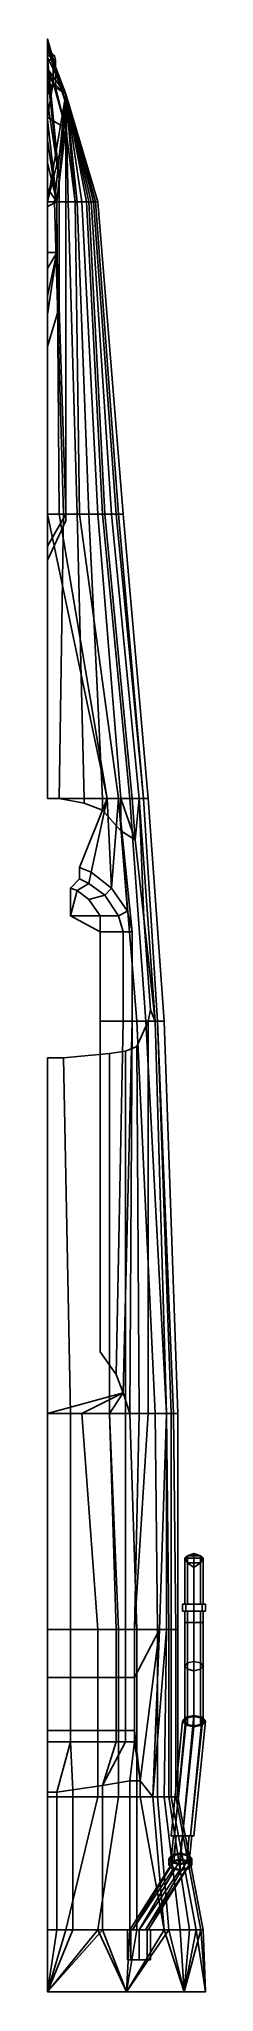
# Model space of a CAD drawing. Extents: x 0 to 0.69, y -3.65 to 4.86.
import ezdxf

# ---------------------------------------------------------------- set-up
doc = ezdxf.new("R2010")
doc.units = 0
doc.layers.add('HULL_HALF', color=2, linetype='CONTINUOUS')

msp = doc.modelspace()

# ---------------------------------------------------------------- linework, layer by layer
at = {"layer": 'HULL_HALF'}
for points in [[(0.08, 4.58, 0.53), (0.08, 4.62, 0.42), (0, 4.83, 0.35), (0, 4.86, 0.53)], [(0.08, 4.58, 0.53), (0.08, 4.58, 0.53), (0, 4.86, 0.53), (0, 4.86, 0.69)], [(0.08, 4.58, 0.53), (0.08, 4.58, 0.53), (0, 4.86, 0.69), (0, 4.85, 0.8)], [(0.08, 4.58, 0.53), (0.08, 4.58, 0.53), (0, 4.85, 0.8), (0, 4.82, 0.97)], [(0.08, 4.62, 0.42), (0.08, 4.62, 0.3), (0, 4.78, 0.18), (0, 4.83, 0.35)], [(0.05, 4.25, 1.48), (0.08, 4.58, 0.53), (0, 4.82, 0.97), (0, 4.78, 1.13)], [(0, 4.805, 0.13), (0, 4.8003, 0.1475), (0.0124, 4.8003, 0.1424), (0, 4.805, 0.13)], [(0, 4.805, 0.13), (0.0124, 4.8003, 0.1424), (0.0175, 4.8003, 0.13), (0, 4.805, 0.13)], [(0, 4.805, 0.13), (0.0175, 4.8003, 0.13), (0.0124, 4.8003, 0.1176), (0, 4.805, 0.13)], [(0, 4.805, 0.13), (0.0124, 4.8003, 0.1176), (0, 4.8003, 0.1125), (0, 4.805, 0.13)], [(0, 4.8003, 0.1475), (0, 4.7875, 0.1603), (0.0214, 4.7875, 0.1514), (0.0124, 4.8003, 0.1424)], [(0.0124, 4.8003, 0.1176), (0.0214, 4.7875, 0.1086), (0, 4.7875, 0.0997), (0, 4.8003, 0.1125)], [(0, 4.7875, 0.1603), (0, 4.77, 0.165), (0.0247, 4.77, 0.1547), (0.0214, 4.7875, 0.1514)], [(0.0214, 4.7875, 0.1086), (0.0247, 4.77, 0.1053), (0, 4.77, 0.095), (0, 4.7875, 0.0997)], [(0, 4.77, 0.165), (0, 4.78, 0.18), (0, 4.78, 0.18), (0, 4.73, 0.165)], [(0, 4.73, 0.165), (0, 4.78, 0.18), (0, 4.78, 0.18), (0.08, 4.62, 0.3)], [(0.05, 4.25, 1.48), (0.05, 4.25, 1.48), (0, 4.78, 1.13), (0, 4.7, 1.31)], [(0.0247, 4.77, 0.1547), (0, 4.77, 0.165), (0, 4.73, 0.165), (0.0247, 4.67, 0.1547)], [(0, 4.77, 0.095), (0.0247, 4.77, 0.1053), (0.0247, 4.67, 0.1053), (0, 4.71, 0.095)], [(0.0124, 4.8003, 0.1424), (0.0214, 4.7875, 0.1514), (0.0303, 4.7875, 0.13), (0.0175, 4.8003, 0.13)], [(0.0175, 4.8003, 0.13), (0.0303, 4.7875, 0.13), (0.0214, 4.7875, 0.1086), (0.0124, 4.8003, 0.1176)], [(0.0214, 4.7875, 0.1514), (0.0247, 4.77, 0.1547), (0.035, 4.77, 0.13), (0.0303, 4.7875, 0.13)], [(0.0303, 4.7875, 0.13), (0.035, 4.77, 0.13), (0.0247, 4.77, 0.1053), (0.0214, 4.7875, 0.1086)], [(0.035, 4.77, 0.13), (0.0247, 4.77, 0.1547), (0.0247, 4.67, 0.1547), (0.035, 4.65, 0.13)], [(0.0247, 4.77, 0.1053), (0.035, 4.77, 0.13), (0.035, 4.65, 0.13), (0.0247, 4.67, 0.1053)], [(0.0247, 4.67, 0.1547), (0, 4.73, 0.165), (0.08, 4.62, 0.3)], [(0.0247, 4.67, 0.1053), (0, 4.7, 0.08), (0, 4.71, 0.095)], [(0, 4.62, 0.01), (0, 4.7, 0.08), (0.0247, 4.67, 0.1053)], [(0.05, 4.25, 1.48), (0.05, 4.25, 1.48), (0, 4.7, 1.31), (0, 4.59, 1.47)], [(0, 4.52, -0.03), (0, 4.62, 0.01), (0.0247, 4.67, 0.1053)], [(0, 4.52, -0.03), (0.0247, 4.67, 0.1053), (0.08, 4.47, 0.1)], [(0, 4.15, 0.38), (0.03, 4.15, 0.38), (0.08, 4.62, 0.42)], [(0.0247, 4.67, 0.1547), (0.08, 4.62, 0.3), (0.035, 4.65, 0.13)], [(0.035, 4.65, 0.13), (0.08, 4.47, 0.1), (0.0247, 4.67, 0.1053)], [(0.03, 4.15, 0.38), (0.09, 4.15, 0.37), (0.08, 4.62, 0.42)], [(0.08, 4.62, 0.3), (0.08, 4.47, 0.1), (0.035, 4.65, 0.13)], [(0.08, 2.79, 0.53), (0.08, 2.76, 0.48), (0.08, 4.62, 0.42), (0.08, 4.58, 0.53)], [(0.09, 4.15, 0.37), (0.13, 4.15, 0.34), (0.08, 4.62, 0.42)], [(0.22, 4.15, 0.2), (0.22, 4.15, 0.11), (0.08, 4.62, 0.3), (0.08, 4.62, 0.42)], [(0.13, 4.15, 0.34), (0.15, 4.15, 0.32), (0.08, 4.62, 0.42)], [(0.15, 4.15, 0.32), (0.18, 4.15, 0.29), (0.08, 4.62, 0.42)], [(0.18, 4.15, 0.29), (0.19, 4.15, 0.27), (0.08, 4.62, 0.42)], [(0.19, 4.15, 0.27), (0.21, 4.15, 0.23), (0.08, 4.62, 0.42)], [(0.21, 4.15, 0.23), (0.22, 4.15, 0.2), (0.08, 4.62, 0.42)], [(0.22, 4.15, 0.11), (0.2, 4.15, 0.03), (0.08, 4.62, 0.3)], [(0.2, 4.15, 0.03), (0.17, 4.15, -0.04), (0.08, 4.62, 0.3)], [(0.17, 4.15, -0.04), (0.12, 4.15, -0.09), (0.08, 4.62, 0.3)], [(0.12, 4.15, -0.09), (0.08, 4.47, 0.1), (0.08, 4.62, 0.3)], [(0.04, 4.15, 1.6), (0.05, 4.25, 1.48), (0, 4.59, 1.47), (0, 4.51, 1.55)], [(0, 4.15, -0.12), (0, 4.52, -0.03), (0.08, 4.47, 0.1)], [(0.05, 3.69, 1.48), (0.08, 2.79, 0.53), (0.08, 4.58, 0.53), (0.05, 4.25, 1.48)], [(0.04, 4.15, 1.6), (0.04, 4.15, 1.6), (0, 4.51, 1.55), (0, 4.42, 1.61)], [(0.04, 4.15, -0.12), (0, 4.15, -0.12), (0.08, 4.47, 0.1)], [(0.12, 4.15, -0.09), (0.04, 4.15, -0.12), (0.08, 4.47, 0.1)], [(0.04, 4.15, 1.6), (0.04, 4.15, 1.6), (0, 4.42, 1.61), (0, 4.32, 1.66)], [(0.04, 4.15, 1.6), (0.04, 4.15, 1.6), (0, 4.32, 1.66), (0, 4.21, 1.7)], [(0.04, 4.15, 1.6), (0.04, 4.15, 1.6), (0, 4.21, 1.7), (0, 4.13, 1.71)], [(0.04, 3.93, 1.6), (0.05, 3.69, 1.48), (0.05, 4.25, 1.48), (0.04, 4.15, 1.6)], [(0.05, 2.79, -0.26), (0, 2.79, -0.26), (0, 4.15, -0.12), (0.04, 4.15, -0.12)], [(0, 2.79, 0.5), (0.07, 2.79, 0.5), (0.03, 4.15, 0.38), (0, 4.15, 0.38)], [(0.04, 3.93, 1.6), (0.04, 4.15, 1.6), (0, 4.13, 1.71), (0, 3.93, 1.71)], [(0.07, 2.79, 0.5), (0.13, 2.79, 0.48), (0.09, 4.15, 0.37), (0.03, 4.15, 0.38)], [(0.14, 2.79, -0.23), (0.05, 2.79, -0.26), (0.04, 4.15, -0.12), (0.12, 4.15, -0.09)], [(0.13, 2.79, 0.48), (0.18, 2.79, 0.45), (0.13, 4.15, 0.34), (0.09, 4.15, 0.37)], [(0.24, 2.79, -0.15), (0.14, 2.79, -0.23), (0.12, 4.15, -0.09), (0.17, 4.15, -0.04)], [(0.18, 2.79, 0.45), (0.22, 2.79, 0.42), (0.15, 4.15, 0.32), (0.13, 4.15, 0.34)], [(0.22, 2.79, 0.42), (0.25, 2.79, 0.38), (0.18, 4.15, 0.29), (0.15, 4.15, 0.32)], [(0.3, 2.79, -0.04), (0.24, 2.79, -0.15), (0.17, 4.15, -0.04), (0.2, 4.15, 0.03)], [(0.25, 2.79, 0.38), (0.28, 2.79, 0.32), (0.19, 4.15, 0.27), (0.18, 4.15, 0.29)], [(0.28, 2.79, 0.32), (0.31, 2.79, 0.24), (0.21, 4.15, 0.23), (0.19, 4.15, 0.27)], [(0.33, 2.79, 0.09), (0.3, 2.79, -0.04), (0.2, 4.15, 0.03), (0.22, 4.15, 0.11)], [(0.31, 2.79, 0.24), (0.33, 2.79, 0.15), (0.22, 4.15, 0.2), (0.21, 4.15, 0.23)], [(0.33, 2.79, 0.15), (0.33, 2.79, 0.09), (0.22, 4.15, 0.11), (0.22, 4.15, 0.2)], [(0, 3.66, 1.61), (0, 3.52, 1.47), (0.05, 3.69, 1.48), (0.04, 3.93, 1.6)], [(0, 3.74, 1.66), (0, 3.66, 1.61), (0.04, 3.93, 1.6)], [(0, 3.86, 1.7), (0, 3.74, 1.66), (0.04, 3.93, 1.6)], [(0, 3.93, 1.71), (0, 3.86, 1.7), (0.04, 3.93, 1.6)], [(0, 3.52, 1.47), (0, 2.65, 0.55), (0.08, 2.79, 0.53), (0.05, 3.69, 1.48)], [(0.26, 1.55, -0.37), (0.26, 1.55, -0.37), (0, 2.79, -0.26), (0.05, 2.79, -0.26)], [(0, 1.55, 0.62), (0.05, 1.55, 0.62), (0.07, 2.79, 0.5), (0, 2.79, 0.5)], [(0, 2.65, 0.55), (0, 2.5889, 0.5195), (0.08, 2.76, 0.48), (0.08, 2.79, 0.53)], [(0.31, 1.55, -0.31), (0.26, 1.55, -0.37), (0.05, 2.79, -0.26), (0.14, 2.79, -0.23)], [(0.05, 1.55, 0.62), (0.16, 1.55, 0.59), (0.13, 2.79, 0.48), (0.07, 2.79, 0.5)], [(0.16, 1.55, 0.59), (0.24, 1.55, 0.55), (0.18, 2.79, 0.45), (0.13, 2.79, 0.48)], [(0.36, 1.55, -0.22), (0.31, 1.55, -0.31), (0.14, 2.79, -0.23), (0.24, 2.79, -0.15)], [(0.24, 1.55, 0.55), (0.32, 1.55, 0.47), (0.22, 2.79, 0.42), (0.18, 2.79, 0.45)], [(0.32, 1.55, 0.47), (0.37, 1.55, 0.4), (0.25, 2.79, 0.38), (0.22, 2.79, 0.42)], [(0.42, 1.55, -0.08), (0.36, 1.55, -0.22), (0.24, 2.79, -0.15), (0.3, 2.79, -0.04)], [(0.37, 1.55, 0.4), (0.4, 1.55, 0.34), (0.28, 2.79, 0.32), (0.25, 2.79, 0.38)], [(0.4, 1.55, 0.34), (0.42, 1.55, 0.27), (0.31, 2.79, 0.24), (0.28, 2.79, 0.32)], [(0.44, 1.55, 0.05), (0.42, 1.55, -0.08), (0.3, 2.79, -0.04), (0.33, 2.79, 0.09)], [(0.42, 1.55, 0.27), (0.44, 1.55, 0.16), (0.33, 2.79, 0.15), (0.31, 2.79, 0.24)], [(0.44, 1.55, 0.16), (0.44, 1.55, 0.05), (0.33, 2.79, 0.09), (0.33, 2.79, 0.15)], [(0.05, 1.55, 0.62), (0.16, 1.53, 0.59), (0.16, 1.55, 0.59), (0.05, 1.55, 0.62)], [(0.19, 1.23, -0.41), (0.14, 1.25, -0.41), (0.26, 1.55, -0.37), (0.19, 1.23, -0.41)], [(0.16, 1.53, 0.59), (0.24, 1.5, 0.55), (0.24, 1.55, 0.55), (0.16, 1.55, 0.59)], [(0.28, 1.16, -0.41), (0.19, 1.23, -0.41), (0.26, 1.55, -0.37), (0.28, 1.16, -0.41)], [(0.24, 1.5, 0.55), (0.32, 1.41, 0.47), (0.32, 1.55, 0.47), (0.24, 1.55, 0.55)], [(0.31, 1.55, -0.31), (0.28, 1.16, -0.41), (0.26, 1.55, -0.37), (0.31, 1.55, -0.31)], [(0.31, 1.55, -0.31), (0.35, 1.06, -0.41), (0.28, 1.16, -0.41), (0.31, 1.55, -0.31)], [(0.43, 0.58, -0.22), (0.39, 0.58, -0.35), (0.31, 1.55, -0.31), (0.36, 1.55, -0.22)], [(0.39, 0.58, -0.35), (0.37, 0.58, -0.41), (0.37, 0.97, -0.41), (0.31, 1.55, -0.31)], [(0.31, 1.55, -0.31), (0.37, 0.97, -0.41), (0.35, 1.06, -0.41), (0.31, 1.55, -0.31)], [(0.32, 1.55, 0.47), (0.3829, 1.37, 0.4538), (0.37, 1.55, 0.4), (0.32, 1.55, 0.47)], [(0.32, 1.41, 0.47), (0.3829, 1.37, 0.4538), (0.32, 1.55, 0.47), (0.32, 1.41, 0.47)], [(0.48, 0.58, -0.09), (0.43, 0.58, -0.22), (0.36, 1.55, -0.22), (0.42, 1.55, -0.08)], [(0.37, 1.55, 0.4), (0.3829, 1.37, 0.4538), (0.4, 1.55, 0.34), (0.37, 1.55, 0.4)], [(0.3829, 1.37, 0.4538), (0.4204, 1.03, 0.46), (0.4, 1.55, 0.34)], [(0.47, 0.58, 0.49), (0.48, 0.58, 0.41), (0.42, 1.55, 0.27), (0.4, 1.55, 0.34)], [(0.4204, 1.03, 0.46), (0.47, 0.58, 0.49), (0.4, 1.55, 0.34)], [(0.51, 0.58, 0.05), (0.48, 0.58, -0.09), (0.42, 1.55, -0.08), (0.44, 1.55, 0.05)], [(0.48, 0.58, 0.41), (0.51, 0.58, 0.2), (0.44, 1.55, 0.16), (0.42, 1.55, 0.27)], [(0.51, 0.58, 0.2), (0.51, 0.58, 0.05), (0.44, 1.55, 0.05), (0.44, 1.55, 0.16)], [(0.18, 1.18, -0.64), (0.13, 1.15, -0.78), (0.1, 1.16, -0.78), (0.14, 1.2, -0.64)], [(0.19, 1.23, -0.41), (0.18, 1.18, -0.64), (0.14, 1.2, -0.64), (0.14, 1.25, -0.41)], [(0.28, 1.16, -0.41), (0.25, 1.13, -0.64), (0.18, 1.18, -0.64), (0.19, 1.23, -0.41)], [(0.13, 1.15, -0.78), (0.1, 1.04, -0.78), (0.1, 1.16, -0.78)], [(0.23, 1.04, -0.78), (0.1, 1.04, -0.78), (0.13, 1.15, -0.78), (0.18, 1.11, -0.78)], [(0.25, 1.13, -0.64), (0.18, 1.11, -0.78), (0.13, 1.15, -0.78), (0.18, 1.18, -0.64)], [(0.31, 1.04, -0.64), (0.23, 1.04, -0.78), (0.18, 1.11, -0.78), (0.25, 1.13, -0.64)], [(0.35, 1.06, -0.41), (0.31, 1.04, -0.64), (0.25, 1.13, -0.64), (0.28, 1.16, -0.41)], [(0.23, 0.97, -0.78), (0.1, 1.04, -0.78), (0.1, 1.04, -0.78), (0.23, 1.04, -0.78)], [(0.33, 0.97, -0.64), (0.23, 0.97, -0.78), (0.23, 1.04, -0.78), (0.31, 1.04, -0.64)], [(0.37, 0.97, -0.41), (0.33, 0.97, -0.64), (0.31, 1.04, -0.64), (0.35, 1.06, -0.41)], [(0.4503, 0.63, 0.62), (0.47, 0.58, 0.49), (0.4204, 1.03, 0.46)], [(0.33, 0.58, -0.64), (0.23, 0.58, -0.78), (0.23, 0.97, -0.78), (0.33, 0.97, -0.64)], [(0.37, 0.58, -0.41), (0.33, 0.58, -0.64), (0.33, 0.97, -0.64), (0.37, 0.97, -0.41)], [(0.4397, 0.58, 0.69), (0.47, 0.58, 0.49), (0.4503, 0.63, 0.62)], [(0.3, -0.96, -0.65), (0.23, -0.86, -0.78), (0.23, 0.58, -0.78), (0.33, 0.58, -0.64)], [(0.33, -1.04, -0.52), (0.3, -0.96, -0.65), (0.33, 0.58, -0.64), (0.37, 0.58, -0.41)], [(0.37, 0.58, -0.41), (0.36, -1.13, -0.47), (0.36, -1.13, -0.47), (0.33, -1.04, -0.52)], [(0.47, -1.13, -0.35), (0.36, -1.13, -0.47), (0.37, 0.58, -0.41), (0.39, 0.58, -0.35)], [(0.4, -1.13, 0.97), (0.44, -1.13, 0.85), (0.4397, 0.58, 0.69), (0.39, 0.47, 0.92)], [(0.52, -1.13, -0.22), (0.47, -1.13, -0.35), (0.39, 0.58, -0.35), (0.43, 0.58, -0.22)], [(0.55, -1.13, -0.09), (0.52, -1.13, -0.22), (0.43, 0.58, -0.22), (0.48, 0.58, -0.09)], [(0.44, -1.13, 0.85), (0.52, -1.13, 0.49), (0.47, 0.58, 0.49), (0.4397, 0.58, 0.69)], [(0.52, -1.13, 0.49), (0.54, -1.13, 0.41), (0.48, 0.58, 0.41), (0.47, 0.58, 0.49)], [(0.54, -1.13, 0.41), (0.57, -1.13, 0.23), (0.51, 0.58, 0.2), (0.48, 0.58, 0.41)], [(0.57, -1.13, 0.08), (0.55, -1.13, -0.09), (0.48, 0.58, -0.09), (0.51, 0.58, 0.05)], [(0.57, -1.13, 0.23), (0.57, -1.13, 0.08), (0.51, 0.58, 0.05), (0.51, 0.58, 0.2)], [(0.1, -1.13, 1.07), (0.27, -1.13, 1.05), (0.27, 0.44, 0.99), (0.07, 0.42, 1.02)], [(0.27, -1.13, 1.05), (0.34, -1.13, 1.03), (0.34, 0.45, 0.97), (0.27, 0.44, 0.99)], [(0.34, -1.13, 1.03), (0.4, -1.13, 0.97), (0.39, 0.47, 0.92), (0.34, 0.45, 0.97)], [(0, -1.13, 1.07), (0.1, -1.13, 1.07), (0.07, 0.42, 1.02), (0, 0.42, 1.02)], [(0.15, -1.13, -0.52), (0, -1.13, -0.52), (0, -1.13, -0.52), (0.33, -1.04, -0.52)], [(0.27, -1.13, -0.5), (0.15, -1.13, -0.52), (0.15, -1.13, -0.52), (0.33, -1.04, -0.52)], [(0.36, -1.13, -0.47), (0.27, -1.13, -0.5), (0.27, -1.13, -0.5), (0.33, -1.04, -0.52)], [(0.22, -2.07, -0.55), (0, -2.07, -0.55), (0, -1.13, -0.52), (0.15, -1.13, -0.52)], [(0, -2.07, 1.13), (0.1, -2.07, 1.13), (0.1, -1.13, 1.07), (0, -1.13, 1.07)], [(0.1, -2.07, 1.13), (0.3, -2.07, 1.1), (0.27, -1.13, 1.05), (0.1, -1.13, 1.07)], [(0.31, -2.07, -0.52), (0.22, -2.07, -0.55), (0.15, -1.13, -0.52), (0.27, -1.13, -0.5)], [(0.39, -2.07, -0.47), (0.31, -2.07, -0.52), (0.27, -1.13, -0.5), (0.36, -1.13, -0.47)], [(0.3, -2.07, 1.1), (0.34, -2.07, 1.08), (0.34, -1.13, 1.03), (0.27, -1.13, 1.05)], [(0.34, -2.07, 1.08), (0.38, -2.07, 1.04), (0.4, -1.13, 0.97), (0.34, -1.13, 1.03)], [(0.48, -2.07, -0.35), (0.39, -2.07, -0.47), (0.36, -1.13, -0.47), (0.47, -1.13, -0.35)], [(0.38, -2.07, 1.04), (0.49, -2.07, 0.59), (0.52, -1.13, 0.49), (0.44, -1.13, 0.85)], [(0.38, -2.07, 1.04), (0.38, -2.07, 1.04), (0.44, -1.13, 0.85), (0.4, -1.13, 0.97)], [(0.53, -2.07, -0.22), (0.48, -2.07, -0.35), (0.47, -1.13, -0.35), (0.52, -1.13, -0.22)], [(0.49, -2.07, 0.59), (0.52, -2.07, 0.49), (0.52, -1.13, 0.49)], [(0.56, -2.07, -0.09), (0.53, -2.07, -0.22), (0.52, -1.13, -0.22), (0.55, -1.13, -0.09)], [(0.52, -2.07, 0.49), (0.54, -2.07, 0.41), (0.54, -1.13, 0.41), (0.52, -1.13, 0.49)], [(0.54, -2.07, 0.41), (0.57, -2.07, 0.25), (0.57, -1.13, 0.23), (0.54, -1.13, 0.41)], [(0.57, -2.07, 0.08), (0.56, -2.07, -0.09), (0.55, -1.13, -0.09), (0.57, -1.13, 0.08)], [(0.57, -2.07, 0.25), (0.57, -2.07, 0.08), (0.57, -1.13, 0.08), (0.57, -1.13, 0.23)], [(0.6, -1.76, 0.16), (0.6117, -1.75, 0.1317), (0.6117, -1.96, 0.1317), (0.6, -1.96, 0.16)], [(0.68, -1.76, 0.16), (0.6683, -1.75, 0.1317), (0.6117, -1.75, 0.1317), (0.6, -1.76, 0.16)], [(0.6117, -1.78, 0.1883), (0.6, -1.76, 0.16), (0.6, -1.96, 0.16), (0.6117, -1.96, 0.1883)], [(0.6683, -1.78, 0.1883), (0.68, -1.76, 0.16), (0.6, -1.76, 0.16), (0.6117, -1.78, 0.1883)], [(0.6117, -1.75, 0.1317), (0.64, -1.74, 0.12), (0.64, -1.96, 0.12), (0.6117, -1.96, 0.1317)], [(0.6683, -1.75, 0.1317), (0.64, -1.74, 0.12), (0.64, -1.74, 0.12), (0.6117, -1.75, 0.1317)], [(0.64, -1.8, 0.2), (0.6117, -1.78, 0.1883), (0.6117, -1.96, 0.1883), (0.64, -1.96, 0.2)], [(0.64, -1.8, 0.2), (0.6683, -1.78, 0.1883), (0.6117, -1.78, 0.1883), (0.64, -1.8, 0.2)], [(0.64, -1.74, 0.12), (0.6683, -1.75, 0.1317), (0.6683, -1.96, 0.1317), (0.64, -1.96, 0.12)], [(0.6683, -1.78, 0.1883), (0.64, -1.8, 0.2), (0.64, -1.96, 0.2), (0.6683, -1.96, 0.1883)], [(0.6683, -1.75, 0.1317), (0.68, -1.76, 0.16), (0.68, -1.96, 0.16), (0.6683, -1.96, 0.1317)], [(0.68, -1.76, 0.16), (0.6683, -1.78, 0.1883), (0.6683, -1.96, 0.1883), (0.68, -1.96, 0.16)], [(0.6046, -1.96, 0.1954), (0.59, -1.96, 0.16), (0.59, -1.99, 0.16), (0.6046, -1.99, 0.1954)], [(0.59, -1.96, 0.16), (0.6046, -1.96, 0.1246), (0.6046, -1.99, 0.1246), (0.59, -1.99, 0.16)], [(0.6117, -1.96, 0.1883), (0.6, -1.96, 0.16), (0.59, -1.96, 0.16), (0.6046, -1.96, 0.1954)], [(0.6, -1.96, 0.16), (0.6117, -1.96, 0.1317), (0.6046, -1.96, 0.1246), (0.59, -1.96, 0.16)], [(0.6046, -1.99, 0.1954), (0.59, -1.99, 0.16), (0.6, -1.99, 0.16), (0.6117, -1.99, 0.1883)], [(0.59, -1.99, 0.16), (0.6046, -1.99, 0.1246), (0.6117, -1.99, 0.1317), (0.6, -1.99, 0.16)], [(0.6117, -1.99, 0.1883), (0.6, -1.99, 0.16), (0.6, -2.04, 0.16), (0.6117, -2.04, 0.1883)], [(0.6, -1.99, 0.16), (0.6117, -1.99, 0.1317), (0.6117, -2.04, 0.1317), (0.6, -2.04, 0.16)], [(0.6117, -2.04, 0.1883), (0.6, -2.04, 0.16), (0.6, -2.23, 0.11), (0.6117, -2.2441, 0.1345)], [(0.6, -2.04, 0.16), (0.6117, -2.04, 0.1317), (0.6117, -2.2159, 0.0855), (0.6, -2.23, 0.11)], [(0.64, -1.96, 0.21), (0.6046, -1.96, 0.1954), (0.6046, -1.99, 0.1954), (0.64, -1.99, 0.21)], [(0.6046, -1.96, 0.1246), (0.64, -1.96, 0.11), (0.64, -1.99, 0.11), (0.6046, -1.99, 0.1246)], [(0.64, -1.96, 0.2), (0.6117, -1.96, 0.1883), (0.6046, -1.96, 0.1954), (0.64, -1.96, 0.21)], [(0.6117, -1.96, 0.1317), (0.64, -1.96, 0.12), (0.64, -1.96, 0.11), (0.6046, -1.96, 0.1246)], [(0.64, -1.99, 0.21), (0.6046, -1.99, 0.1954), (0.6117, -1.99, 0.1883), (0.64, -1.99, 0.2)], [(0.6046, -1.99, 0.1246), (0.64, -1.99, 0.11), (0.64, -1.99, 0.12), (0.6117, -1.99, 0.1317)], [(0.64, -1.99, 0.2), (0.6117, -1.99, 0.1883), (0.6117, -2.04, 0.1883), (0.64, -2.04, 0.2)], [(0.6117, -1.99, 0.1317), (0.64, -1.99, 0.12), (0.64, -2.04, 0.12), (0.6117, -2.04, 0.1317)], [(0.64, -2.04, 0.2), (0.6117, -2.04, 0.1883), (0.6117, -2.2441, 0.1345), (0.64, -2.25, 0.1446)], [(0.6117, -2.04, 0.1317), (0.64, -2.04, 0.12), (0.64, -2.21, 0.0754), (0.6117, -2.2159, 0.0855)], [(0.6754, -1.96, 0.1954), (0.64, -1.96, 0.21), (0.64, -1.99, 0.21), (0.6754, -1.99, 0.1954)], [(0.64, -1.96, 0.11), (0.6754, -1.96, 0.1246), (0.6754, -1.99, 0.1246), (0.64, -1.99, 0.11)], [(0.64, -1.96, 0.12), (0.6683, -1.96, 0.1317), (0.6754, -1.96, 0.1246), (0.64, -1.96, 0.11)], [(0.6683, -1.96, 0.1883), (0.64, -1.96, 0.2), (0.64, -1.96, 0.21), (0.6754, -1.96, 0.1954)], [(0.6683, -1.99, 0.1883), (0.64, -1.99, 0.2), (0.64, -2.04, 0.2), (0.6683, -2.04, 0.1883)], [(0.64, -1.99, 0.12), (0.6683, -1.99, 0.1317), (0.6683, -2.04, 0.1317), (0.64, -2.04, 0.12)], [(0.64, -1.99, 0.11), (0.6754, -1.99, 0.1246), (0.6683, -1.99, 0.1317), (0.64, -1.99, 0.12)], [(0.6754, -1.99, 0.1954), (0.64, -1.99, 0.21), (0.64, -1.99, 0.2), (0.6683, -1.99, 0.1883)], [(0.6683, -2.04, 0.1883), (0.64, -2.04, 0.2), (0.64, -2.25, 0.1446), (0.6683, -2.2441, 0.1345)], [(0.64, -2.04, 0.12), (0.6683, -2.04, 0.1317), (0.6683, -2.2159, 0.0855), (0.64, -2.21, 0.0754)], [(0.6683, -1.96, 0.1317), (0.68, -1.96, 0.16), (0.69, -1.96, 0.16), (0.6754, -1.96, 0.1246)], [(0.68, -1.96, 0.16), (0.6683, -1.96, 0.1883), (0.6754, -1.96, 0.1954), (0.69, -1.96, 0.16)], [(0.68, -1.99, 0.16), (0.6683, -1.99, 0.1883), (0.6683, -2.04, 0.1883), (0.68, -2.04, 0.16)], [(0.6683, -1.99, 0.1317), (0.68, -1.99, 0.16), (0.68, -2.04, 0.16), (0.6683, -2.04, 0.1317)], [(0.6754, -1.99, 0.1246), (0.69, -1.99, 0.16), (0.68, -1.99, 0.16), (0.6683, -1.99, 0.1317)], [(0.69, -1.99, 0.16), (0.6754, -1.99, 0.1954), (0.6683, -1.99, 0.1883), (0.68, -1.99, 0.16)], [(0.68, -2.04, 0.16), (0.6683, -2.04, 0.1883), (0.6683, -2.2441, 0.1345), (0.68, -2.23, 0.11)], [(0.6683, -2.04, 0.1317), (0.68, -2.04, 0.16), (0.68, -2.23, 0.11), (0.6683, -2.2159, 0.0855)], [(0.69, -1.96, 0.16), (0.6754, -1.96, 0.1954), (0.6754, -1.99, 0.1954), (0.69, -1.99, 0.16)], [(0.6754, -1.96, 0.1246), (0.69, -1.96, 0.16), (0.69, -1.99, 0.16), (0.6754, -1.99, 0.1246)], [(0, -2.28, 1.13), (0.1, -2.28, 1.13), (0.1, -2.07, 1.13), (0, -2.07, 1.13)], [(0.22, -2.8, -0.55), (0, -2.8, -0.55), (0, -2.07, -0.55), (0.22, -2.07, -0.55)], [(0.1, -2.28, 1.13), (0.3, -2.28, 1.1), (0.3, -2.07, 1.1), (0.1, -2.07, 1.13)], [(0.31, -2.8, -0.52), (0.22, -2.8, -0.55), (0.22, -2.07, -0.55), (0.31, -2.07, -0.52)], [(0.3, -2.28, 1.1), (0.34, -2.28, 1.08), (0.34, -2.07, 1.08), (0.3, -2.07, 1.1)], [(0.39, -2.8, -0.47), (0.31, -2.8, -0.52), (0.31, -2.07, -0.52), (0.39, -2.07, -0.47)], [(0.34, -2.28, 1.08), (0.38, -2.28, 1.04), (0.38, -2.07, 1.04), (0.34, -2.07, 1.08)], [(0.38, -2.28, 1.04), (0.49, -2.07, 0.59), (0.49, -2.07, 0.59), (0.38, -2.07, 1.04)], [(0.38, -2.51, 0.99), (0.4044, -2.73, 0.61), (0.49, -2.07, 0.59), (0.38, -2.28, 1.04)], [(0.48, -2.8, -0.35), (0.39, -2.8, -0.47), (0.39, -2.07, -0.47), (0.48, -2.07, -0.35)], [(0.4044, -2.73, 0.61), (0.46, -2.8, 0.51), (0.46, -2.8, 0.51), (0.49, -2.07, 0.59)], [(0.49, -2.07, 0.59), (0.46, -2.8, 0.51), (0.46, -2.8, 0.51), (0.52, -2.07, 0.49)], [(0.46, -2.8, 0.51), (0.51, -2.8, 0.39), (0.51, -2.8, 0.39), (0.52, -2.07, 0.49)], [(0.53, -2.8, -0.22), (0.48, -2.8, -0.35), (0.48, -2.07, -0.35), (0.53, -2.07, -0.22)], [(0.51, -2.8, 0.39), (0.54, -2.8, 0.27), (0.54, -2.07, 0.41), (0.52, -2.07, 0.49)], [(0.56, -2.8, -0.09), (0.53, -2.8, -0.22), (0.53, -2.07, -0.22), (0.56, -2.07, -0.09)], [(0.54, -2.8, 0.27), (0.57, -2.8, 0.09), (0.57, -2.07, 0.25), (0.54, -2.07, 0.41)], [(0.57, -2.8, -0.02), (0.56, -2.8, -0.09), (0.56, -2.07, -0.09), (0.57, -2.07, 0.08)], [(0.57, -2.8, 0.09), (0.57, -2.8, -0.02), (0.57, -2.07, 0.08), (0.57, -2.07, 0.25)], [(0.6117, -2.2159, 0.0855), (0.64, -2.21, 0.0754), (0.64, -2.45, -0.0546), (0.6117, -2.4559, -0.0445)], [(0.64, -2.21, 0.0754), (0.6683, -2.2159, 0.0855), (0.6683, -2.4559, -0.0445), (0.64, -2.45, -0.0546)], [(0, -2.51, 1.08), (0.1, -2.51, 1.08), (0.1, -2.28, 1.13), (0, -2.28, 1.13)], [(0.1, -2.51, 1.08), (0.3, -2.51, 1.05), (0.3, -2.28, 1.1), (0.1, -2.28, 1.13)], [(0.3, -2.51, 1.05), (0.34, -2.51, 1.03), (0.34, -2.28, 1.08), (0.3, -2.28, 1.1)], [(0.34, -2.51, 1.03), (0.38, -2.51, 0.99), (0.38, -2.28, 1.04), (0.34, -2.28, 1.08)], [(0.6, -2.23, 0.11), (0.6117, -2.2159, 0.0855), (0.6117, -2.4559, -0.0445), (0.6, -2.47, -0.02)], [(0.6117, -2.2441, 0.1345), (0.6, -2.23, 0.11), (0.6, -2.47, -0.02), (0.6117, -2.4841, 0.0045)], [(0.64, -2.25, 0.1446), (0.6117, -2.2441, 0.1345), (0.6117, -2.4841, 0.0045), (0.64, -2.49, 0.0146)], [(0.6683, -2.2441, 0.1345), (0.64, -2.25, 0.1446), (0.64, -2.49, 0.0146), (0.6683, -2.4841, 0.0045)], [(0.6683, -2.2159, 0.0855), (0.68, -2.23, 0.11), (0.68, -2.47, -0.02), (0.6683, -2.4559, -0.0445)], [(0.68, -2.23, 0.11), (0.6683, -2.2441, 0.1345), (0.6683, -2.4841, 0.0045), (0.68, -2.47, -0.02)], [(0.59, -2.47, -0.02), (0.6046, -2.4523, -0.0506), (0.5546, -2.97, -0.3154), (0.54, -2.97, -0.28)], [(0.6046, -2.4523, -0.0506), (0.64, -2.445, -0.0633), (0.59, -2.97, -0.33), (0.5546, -2.97, -0.3154)], [(0.64, -2.445, -0.0633), (0.6754, -2.4523, -0.0506), (0.6254, -2.97, -0.3154), (0.59, -2.97, -0.33)], [(0.6, -2.47, -0.02), (0.6117, -2.4559, -0.0445), (0.6046, -2.4523, -0.0506), (0.59, -2.47, -0.02)], [(0.6117, -2.4559, -0.0445), (0.64, -2.45, -0.0546), (0.64, -2.445, -0.0633), (0.6046, -2.4523, -0.0506)], [(0.6754, -2.4523, -0.0506), (0.69, -2.47, -0.02), (0.64, -2.97, -0.28), (0.6254, -2.97, -0.3154)], [(0.64, -2.45, -0.0546), (0.6683, -2.4559, -0.0445), (0.6754, -2.4523, -0.0506), (0.64, -2.445, -0.0633)], [(0.6683, -2.4559, -0.0445), (0.68, -2.47, -0.02), (0.69, -2.47, -0.02), (0.6754, -2.4523, -0.0506)], [(0, -2.56, 1.06), (0.1, -2.56, 1.06), (0.1, -2.51, 1.08), (0, -2.51, 1.08)], [(0.1, -2.56, 1.06), (0.3, -2.56, 1.03), (0.3, -2.51, 1.05), (0.1, -2.51, 1.08)], [(0.3, -2.56, 1.03), (0.34, -2.56, 1.01), (0.34, -2.51, 1.03), (0.3, -2.51, 1.05)], [(0.34, -2.56, 1.01), (0.38, -2.56, 0.97), (0.38, -2.51, 0.99), (0.34, -2.51, 1.03)], [(0.38, -2.56, 0.97), (0.4044, -2.73, 0.61), (0.4044, -2.73, 0.61), (0.38, -2.51, 0.99)], [(0.6046, -2.4877, 0.0106), (0.59, -2.47, -0.02), (0.54, -2.97, -0.28), (0.5546, -2.97, -0.2446)], [(0.64, -2.495, 0.0233), (0.6046, -2.4877, 0.0106), (0.5546, -2.97, -0.2446), (0.59, -2.97, -0.23)], [(0.6117, -2.4841, 0.0045), (0.6, -2.47, -0.02), (0.59, -2.47, -0.02), (0.6046, -2.4877, 0.0106)], [(0.6754, -2.4877, 0.0106), (0.64, -2.495, 0.0233), (0.59, -2.97, -0.23), (0.6254, -2.97, -0.2446)], [(0.64, -2.49, 0.0146), (0.6117, -2.4841, 0.0045), (0.6046, -2.4877, 0.0106), (0.64, -2.495, 0.0233)], [(0.69, -2.47, -0.02), (0.6754, -2.4877, 0.0106), (0.6254, -2.97, -0.2446), (0.64, -2.97, -0.28)], [(0.6683, -2.4841, 0.0045), (0.64, -2.49, 0.0146), (0.64, -2.495, 0.0233), (0.6754, -2.4877, 0.0106)], [(0.68, -2.47, -0.02), (0.6683, -2.4841, 0.0045), (0.6754, -2.4877, 0.0106), (0.69, -2.47, -0.02)], [(0, -2.78, 0.85), (0.04, -2.78, 0.85), (0.1, -2.56, 1.06), (0, -2.56, 1.06)], [(0.04, -2.78, 0.85), (0.11, -2.77, 0.84), (0.1, -2.56, 1.06)], [(0.11, -2.77, 0.84), (0.24, -2.75, 0.79), (0.3, -2.56, 1.03), (0.1, -2.56, 1.06)], [(0.24, -2.75, 0.79), (0.24, -2.75, 0.79), (0.34, -2.56, 1.01), (0.3, -2.56, 1.03)], [(0.24, -2.75, 0.79), (0.36, -2.73, 0.69), (0.38, -2.56, 0.97), (0.34, -2.56, 1.01)], [(0.36, -2.73, 0.69), (0.4044, -2.73, 0.61), (0.38, -2.56, 0.97)], [(0, -2.8, 0.85), (0.04, -2.8, 0.85), (0.04, -2.78, 0.85), (0, -2.78, 0.85)], [(0, -3.38, 0.71), (0.04, -3.38, 0.71), (0.04, -2.8, 0.85), (0, -2.8, 0.85)], [(0.08, -3.38, -0.61), (0, -3.38, -0.61), (0, -2.8, -0.55), (0.22, -2.8, -0.55)], [(0.04, -2.8, 0.85), (0.11, -2.8, 0.84), (0.11, -2.77, 0.84), (0.04, -2.78, 0.85)], [(0.04, -3.38, 0.71), (0.11, -3.38, 0.7), (0.11, -2.8, 0.84), (0.04, -2.8, 0.85)], [(0.22, -3.38, -0.58), (0.08, -3.38, -0.61), (0.22, -2.8, -0.55), (0.31, -2.8, -0.52)], [(0.11, -2.8, 0.84), (0.24, -2.8, 0.79), (0.24, -2.75, 0.79), (0.11, -2.77, 0.84)], [(0.11, -3.38, 0.7), (0.24, -3.38, 0.66), (0.24, -2.8, 0.79), (0.11, -2.8, 0.84)], [(0.39, -3.38, -0.5), (0.22, -3.38, -0.58), (0.31, -2.8, -0.52), (0.39, -2.8, -0.47)], [(0.24, -2.8, 0.79), (0.36, -2.8, 0.69), (0.36, -2.73, 0.69), (0.24, -2.75, 0.79)], [(0.24, -3.38, 0.66), (0.36, -3.38, 0.6), (0.36, -2.8, 0.69), (0.24, -2.8, 0.79)], [(0.36, -2.8, 0.69), (0.4044, -2.8, 0.61), (0.4044, -2.73, 0.61), (0.36, -2.73, 0.69)], [(0.36, -3.38, 0.6), (0.51, -3.38, 0.47), (0.4044, -2.8, 0.61), (0.36, -2.8, 0.69)], [(0.53, -3.38, -0.38), (0.39, -3.38, -0.5), (0.39, -2.8, -0.47), (0.48, -2.8, -0.35)], [(0.4044, -2.8, 0.61), (0.46, -2.8, 0.51), (0.46, -2.8, 0.51), (0.4044, -2.73, 0.61)], [(0.51, -3.38, 0.47), (0.46, -2.8, 0.51), (0.46, -2.8, 0.51), (0.4044, -2.8, 0.61)], [(0.51, -3.38, 0.47), (0.58, -3.38, 0.37), (0.51, -2.8, 0.39), (0.46, -2.8, 0.51)], [(0.62, -3.38, -0.25), (0.53, -3.38, -0.38), (0.48, -2.8, -0.35), (0.53, -2.8, -0.22)], [(0.58, -3.38, 0.37), (0.65, -3.38, 0.23), (0.54, -2.8, 0.27), (0.51, -2.8, 0.39)], [(0.67, -3.38, -0.09), (0.62, -3.38, -0.25), (0.53, -2.8, -0.22), (0.56, -2.8, -0.09)], [(0.65, -3.38, 0.23), (0.68, -3.38, 0.09), (0.57, -2.8, 0.09), (0.54, -2.8, 0.27)], [(0.68, -3.38, -0.02), (0.67, -3.38, -0.09), (0.56, -2.8, -0.09), (0.57, -2.8, -0.02)], [(0.68, -3.38, 0.09), (0.68, -3.38, -0.02), (0.57, -2.8, -0.02), (0.57, -2.8, 0.09)], [(0.5617, -2.97, -0.2517), (0.55, -2.97, -0.28), (0.54, -3.07, -0.33), (0.5517, -3.0841, -0.3055)], [(0.55, -2.97, -0.28), (0.5617, -2.97, -0.3083), (0.5517, -3.0559, -0.3545), (0.54, -3.07, -0.33)], [(0.5546, -2.97, -0.2446), (0.54, -2.97, -0.28), (0.55, -2.97, -0.28), (0.5617, -2.97, -0.2517)], [(0.54, -2.97, -0.28), (0.5546, -2.97, -0.3154), (0.5617, -2.97, -0.3083), (0.55, -2.97, -0.28)], [(0.59, -2.97, -0.24), (0.5617, -2.97, -0.2517), (0.5517, -3.0841, -0.3055), (0.58, -3.09, -0.2954)], [(0.5617, -2.97, -0.3083), (0.59, -2.97, -0.32), (0.58, -3.05, -0.3646), (0.5517, -3.0559, -0.3545)], [(0.59, -2.97, -0.23), (0.5546, -2.97, -0.2446), (0.5617, -2.97, -0.2517), (0.59, -2.97, -0.24)], [(0.5546, -2.97, -0.3154), (0.59, -2.97, -0.33), (0.59, -2.97, -0.32), (0.5617, -2.97, -0.3083)], [(0.6183, -2.97, -0.2517), (0.59, -2.97, -0.24), (0.58, -3.09, -0.2954), (0.6083, -3.0841, -0.3055)], [(0.59, -2.97, -0.32), (0.6183, -2.97, -0.3083), (0.6083, -3.0559, -0.3545), (0.58, -3.05, -0.3646)], [(0.59, -2.97, -0.33), (0.6254, -2.97, -0.3154), (0.6183, -2.97, -0.3083), (0.59, -2.97, -0.32)], [(0.6254, -2.97, -0.2446), (0.59, -2.97, -0.23), (0.59, -2.97, -0.24), (0.6183, -2.97, -0.2517)], [(0.63, -2.97, -0.28), (0.6183, -2.97, -0.2517), (0.6083, -3.0841, -0.3055), (0.62, -3.07, -0.33)], [(0.6183, -2.97, -0.3083), (0.63, -2.97, -0.28), (0.62, -3.07, -0.33), (0.6083, -3.0559, -0.3545)], [(0.6254, -2.97, -0.3154), (0.64, -2.97, -0.28), (0.63, -2.97, -0.28), (0.6183, -2.97, -0.3083)], [(0.64, -2.97, -0.28), (0.6254, -2.97, -0.2446), (0.6183, -2.97, -0.2517), (0.63, -2.97, -0.28)], [(0.53, -3.07, -0.33), (0.5446, -3.0523, -0.3606), (0.5446, -3.0783, -0.3756), (0.53, -3.096, -0.345)], [(0.54, -3.07, -0.33), (0.5517, -3.0559, -0.3545), (0.5446, -3.0523, -0.3606), (0.53, -3.07, -0.33)], [(0.5446, -3.0523, -0.3606), (0.58, -3.045, -0.3733), (0.58, -3.071, -0.3883), (0.5446, -3.0783, -0.3756)], [(0.5517, -3.0559, -0.3545), (0.58, -3.05, -0.3646), (0.58, -3.045, -0.3733), (0.5446, -3.0523, -0.3606)], [(0.58, -3.045, -0.3733), (0.6154, -3.0523, -0.3606), (0.6154, -3.0783, -0.3756), (0.58, -3.071, -0.3883)], [(0.58, -3.05, -0.3646), (0.6083, -3.0559, -0.3545), (0.6154, -3.0523, -0.3606), (0.58, -3.045, -0.3733)], [(0.6083, -3.0559, -0.3545), (0.62, -3.07, -0.33), (0.63, -3.07, -0.33), (0.6154, -3.0523, -0.3606)], [(0.6154, -3.0523, -0.3606), (0.63, -3.07, -0.33), (0.63, -3.096, -0.345), (0.6154, -3.0783, -0.3756)], [(0.54, -3.096, -0.345), (0.5517, -3.0818, -0.3695), (0.3717, -3.38, -0.4883), (0.36, -3.38, -0.46)], [(0.5517, -3.1101, -0.3205), (0.54, -3.096, -0.345), (0.36, -3.38, -0.46), (0.3717, -3.38, -0.4317)], [(0.5517, -3.0818, -0.3695), (0.58, -3.076, -0.3796), (0.4, -3.38, -0.5), (0.3717, -3.38, -0.4883)], [(0.58, -3.116, -0.3104), (0.5517, -3.1101, -0.3205), (0.3717, -3.38, -0.4317), (0.4, -3.38, -0.42)], [(0.58, -3.076, -0.3796), (0.6083, -3.0818, -0.3695), (0.4283, -3.38, -0.4883), (0.4, -3.38, -0.5)], [(0.6083, -3.1101, -0.3205), (0.58, -3.116, -0.3104), (0.4, -3.38, -0.42), (0.4283, -3.38, -0.4317)], [(0.6083, -3.0818, -0.3695), (0.62, -3.096, -0.345), (0.44, -3.38, -0.46), (0.4283, -3.38, -0.4883)], [(0.62, -3.096, -0.345), (0.6083, -3.1101, -0.3205), (0.4283, -3.38, -0.4317), (0.44, -3.38, -0.46)], [(0.5446, -3.0877, -0.2994), (0.53, -3.07, -0.33), (0.53, -3.096, -0.345), (0.5446, -3.1137, -0.3144)], [(0.5517, -3.0841, -0.3055), (0.54, -3.07, -0.33), (0.53, -3.07, -0.33), (0.5446, -3.0877, -0.2994)], [(0.58, -3.09, -0.2954), (0.5517, -3.0841, -0.3055), (0.5446, -3.0877, -0.2994), (0.58, -3.095, -0.2867)], [(0.58, -3.095, -0.2867), (0.5446, -3.0877, -0.2994), (0.5446, -3.1137, -0.3144), (0.58, -3.121, -0.3017)], [(0.6083, -3.0841, -0.3055), (0.58, -3.09, -0.2954), (0.58, -3.095, -0.2867), (0.6154, -3.0877, -0.2994)], [(0.6154, -3.0877, -0.2994), (0.58, -3.095, -0.2867), (0.58, -3.121, -0.3017), (0.6154, -3.1137, -0.3144)], [(0.62, -3.07, -0.33), (0.6083, -3.0841, -0.3055), (0.6154, -3.0877, -0.2994), (0.63, -3.07, -0.33)], [(0.63, -3.07, -0.33), (0.6154, -3.0877, -0.2994), (0.6154, -3.1137, -0.3144), (0.63, -3.096, -0.345)], [(0, -3.65, -0.68), (0, -3.65, -0.68), (0, -3.38, -0.61), (0.08, -3.38, -0.61)], [(0, -3.65, -0.68), (0, -3.65, -0.68), (0.08, -3.38, -0.61), (0.22, -3.38, -0.58)], [(0, -3.65, -0.68), (0, -3.65, -0.68), (0.22, -3.38, -0.58), (0.345, -3.65, -0.5876)], [(0.24, -3.38, 0.66), (0.24, -3.38, 0.66), (0, -3.65, 0.7), (0.345, -3.65, 0.6076)], [(0.11, -3.38, 0.7), (0.11, -3.38, 0.7), (0, -3.65, 0.7), (0.24, -3.38, 0.66)], [(0.04, -3.38, 0.71), (0.04, -3.38, 0.71), (0, -3.65, 0.7), (0.11, -3.38, 0.7)], [(0, -3.38, 0.71), (0, -3.38, 0.71), (0, -3.65, 0.7), (0.04, -3.38, 0.71)], [(0.22, -3.38, -0.58), (0.22, -3.38, -0.58), (0.39, -3.38, -0.5), (0.345, -3.65, -0.5876)], [(0.36, -3.38, 0.6), (0.36, -3.38, 0.6), (0.24, -3.38, 0.66), (0.345, -3.65, 0.6076)], [(0.39, -3.38, -0.5), (0.39, -3.38, -0.5), (0.53, -3.38, -0.38), (0.345, -3.65, -0.5876)], [(0.53, -3.38, -0.38), (0.53, -3.38, -0.38), (0.5976, -3.65, -0.335), (0.345, -3.65, -0.5876)], [(0.5976, -3.65, 0.355), (0.5976, -3.65, 0.355), (0.51, -3.38, 0.47), (0.345, -3.65, 0.6076)], [(0.51, -3.38, 0.47), (0.51, -3.38, 0.47), (0.36, -3.38, 0.6), (0.345, -3.65, 0.6076)], [(0.3646, -3.38, -0.4246), (0.35, -3.38, -0.46), (0.35, -3.51, -0.46), (0.3646, -3.51, -0.4246)], [(0.35, -3.38, -0.46), (0.3646, -3.38, -0.4954), (0.3646, -3.51, -0.4954), (0.35, -3.51, -0.46)], [(0.3717, -3.38, -0.4317), (0.36, -3.38, -0.46), (0.35, -3.38, -0.46), (0.3646, -3.38, -0.4246)], [(0.36, -3.38, -0.46), (0.3717, -3.38, -0.4883), (0.3646, -3.38, -0.4954), (0.35, -3.38, -0.46)], [(0.4, -3.38, -0.41), (0.3646, -3.38, -0.4246), (0.3646, -3.51, -0.4246), (0.4, -3.51, -0.41)], [(0.3646, -3.38, -0.4954), (0.4, -3.38, -0.51), (0.4, -3.51, -0.51), (0.3646, -3.51, -0.4954)], [(0.4, -3.38, -0.42), (0.3717, -3.38, -0.4317), (0.3646, -3.38, -0.4246), (0.4, -3.38, -0.41)], [(0.3717, -3.38, -0.4883), (0.4, -3.38, -0.5), (0.4, -3.38, -0.51), (0.3646, -3.38, -0.4954)], [(0.4354, -3.38, -0.4246), (0.4, -3.38, -0.41), (0.4, -3.51, -0.41), (0.4354, -3.51, -0.4246)], [(0.4, -3.38, -0.51), (0.4354, -3.38, -0.4954), (0.4354, -3.51, -0.4954), (0.4, -3.51, -0.51)], [(0.4, -3.38, -0.5), (0.4283, -3.38, -0.4883), (0.4354, -3.38, -0.4954), (0.4, -3.38, -0.51)], [(0.4283, -3.38, -0.4317), (0.4, -3.38, -0.42), (0.4, -3.38, -0.41), (0.4354, -3.38, -0.4246)], [(0.4283, -3.38, -0.4883), (0.44, -3.38, -0.46), (0.45, -3.38, -0.46), (0.4354, -3.38, -0.4954)], [(0.44, -3.38, -0.46), (0.4283, -3.38, -0.4317), (0.4354, -3.38, -0.4246), (0.45, -3.38, -0.46)], [(0.45, -3.38, -0.46), (0.4354, -3.38, -0.4246), (0.4354, -3.51, -0.4246), (0.45, -3.51, -0.46)], [(0.4354, -3.38, -0.4954), (0.45, -3.38, -0.46), (0.45, -3.51, -0.46), (0.4354, -3.51, -0.4954)], [(0.5976, -3.65, 0.355), (0.5976, -3.65, 0.355), (0.58, -3.38, 0.37), (0.51, -3.38, 0.47)], [(0.62, -3.38, -0.25), (0.62, -3.38, -0.25), (0.5976, -3.65, -0.335), (0.53, -3.38, -0.38)], [(0.5976, -3.65, 0.355), (0.5976, -3.65, 0.355), (0.65, -3.38, 0.23), (0.58, -3.38, 0.37)], [(0.67, -3.38, -0.09), (0.67, -3.38, -0.09), (0.5976, -3.65, -0.335), (0.62, -3.38, -0.25)], [(0.69, -3.65, 0.01), (0.69, -3.65, 0.01), (0.5976, -3.65, -0.335), (0.67, -3.38, -0.09)], [(0.5976, -3.65, 0.355), (0.5976, -3.65, 0.355), (0.69, -3.65, 0.01), (0.65, -3.38, 0.23)], [(0.65, -3.38, 0.23), (0.65, -3.38, 0.23), (0.69, -3.65, 0.01), (0.68, -3.38, 0.09)], [(0.68, -3.38, -0.02), (0.68, -3.38, -0.02), (0.69, -3.65, 0.01), (0.67, -3.38, -0.09)], [(0.68, -3.38, 0.09), (0.68, -3.38, 0.09), (0.69, -3.65, 0.01), (0.68, -3.38, -0.02)]]:
    msp.add_3dface(points, dxfattribs=at)

doc.saveas('drawing.dxf')
